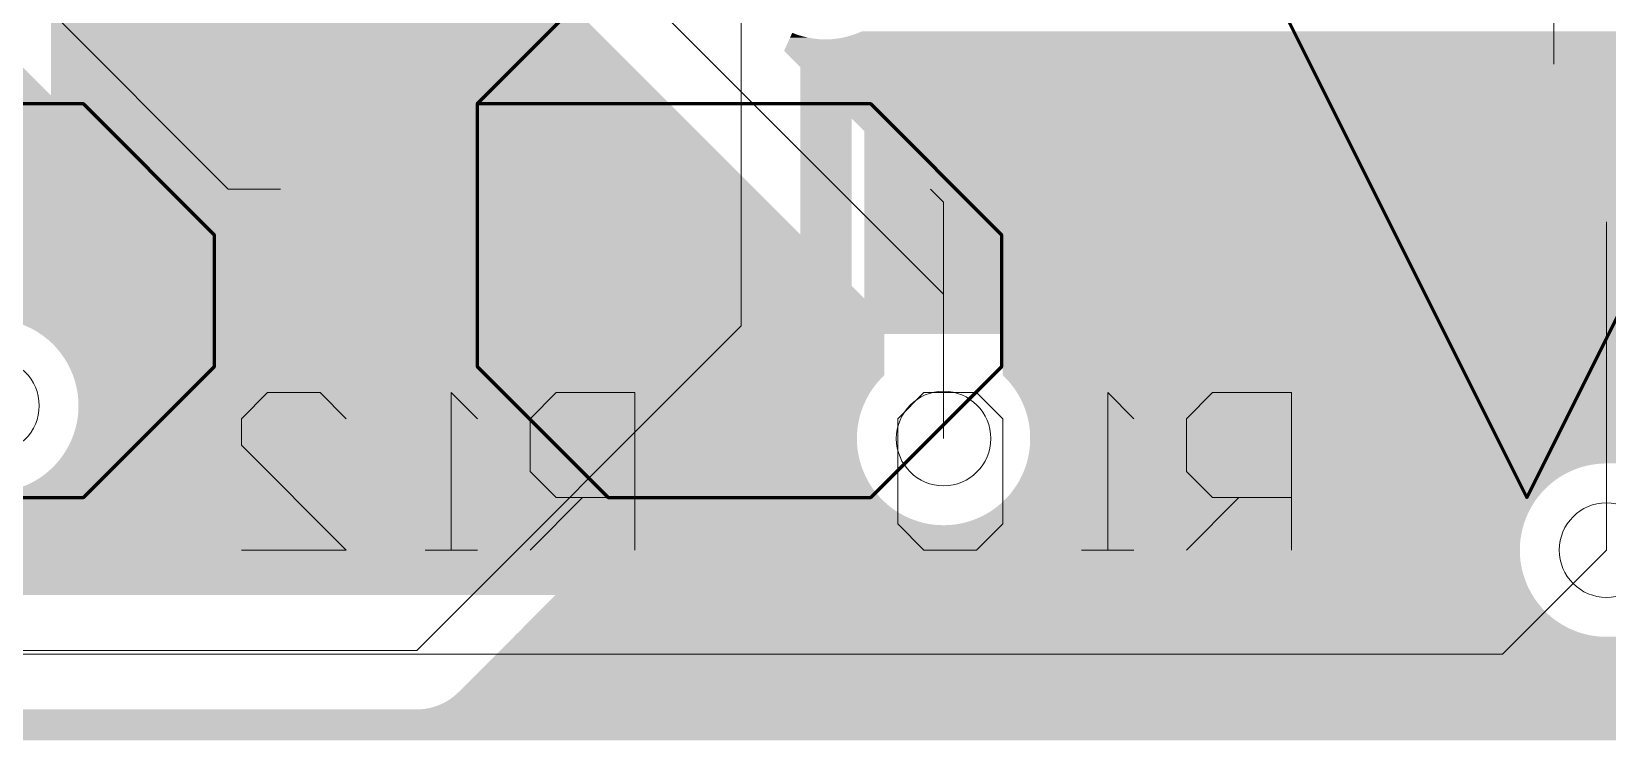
# Model space of a CAD drawing. Header units: millimetres. Extents: x 0 to 210, y 0 to 297.
# Drawn here: x 118.77 to 124.77, y 210.37 to 213.07 of the extents above; entities that cross this region are included whole.
import ezdxf

# ---------------------------------------------------------------- set-up
doc = ezdxf.new("R2010")
doc.units = ezdxf.units.MM
for name, pattern in [('K5LT32768', [0]), ('K5LT32769', [0]), ('K5LT32770', [0]), ('K5LT32773', [0]), ('K5LT32774', [0]), ('K5LT_BASIC', [0])]:
    doc.linetypes.add(name, pattern=pattern)

# ---------------------------------------------------------------- blocks, each defined once
blk = doc.blocks.new('U46')
at = {"color": 7, "linetype": 'K5LT32768', "lineweight": 18}
blk.add_circle((118.6151, 211.648), 0.18, dxfattribs=at)
blk = doc.blocks.new('U62')
at = {"color": 7, "linetype": 'K5LT32768', "lineweight": 18}
blk.add_circle((124.7649, 211.0981), 0.18, dxfattribs=at)
blk = doc.blocks.new('U63')
at = {"color": 7, "linetype": 'K5LT32768', "lineweight": 18}
blk.add_circle((122.2399, 211.523), 0.18, dxfattribs=at)
blk = doc.blocks.new('U120')
blk.add_hatch(color=7).paths.add_polyline_path([(120.865, 212.923), (120.865, 212.023), (119.565, 212.023), (119.565, 212.923)])
blk = doc.blocks.new('U122')
blk.add_hatch(color=7).paths.add_polyline_path([(123.34, 212.923), (123.34, 212.023), (122.04, 212.023), (122.04, 212.923)])
blk = doc.blocks.new('U124')
blk.add_hatch(color=7).paths.add_polyline_path([(125.915, 212.798), (125.915, 211.8981), (124.6151, 211.8981), (124.6151, 212.798)])
blk = doc.blocks.new('U223')
at = {"true_color": 0xff0000}
blk.add_hatch(color=1, dxfattribs=at).paths.add_polyline_path([(120.9666, 213.0246), (120.9666, 211.9214), (119.4634, 211.9214), (119.4634, 213.0246)])
blk = doc.blocks.new('U225')
at = {"true_color": 0xff0000}
blk.add_hatch(color=1, dxfattribs=at).paths.add_polyline_path([(123.4416, 213.0246), (123.4416, 211.9214), (121.9384, 211.9214), (121.9384, 213.0246)])
blk = doc.blocks.new('U227')
at = {"true_color": 0xff0000}
blk.add_hatch(color=1, dxfattribs=at).paths.add_polyline_path([(126.0166, 212.8996), (126.0166, 211.7965), (124.5135, 211.7965), (124.5135, 212.8996)])
blk = doc.blocks.new('U279')
at = {"color": 3, "linetype": 'K5LT32773', "lineweight": 18, "true_color": 0x00ff00}
blk.add_circle((118.6151, 211.648), 0.18, dxfattribs=at)
blk = doc.blocks.new('U295')
at = {"color": 3, "linetype": 'K5LT32773', "lineweight": 18, "true_color": 0x00ff00}
blk.add_circle((124.7649, 211.0981), 0.18, dxfattribs=at)
blk = doc.blocks.new('U296')
at = {"color": 3, "linetype": 'K5LT32773', "lineweight": 18, "true_color": 0x00ff00}
blk.add_circle((122.2399, 211.523), 0.18, dxfattribs=at)

msp = doc.modelspace()

# ---------------------------------------------------------------- hatches: boundary and pattern name
at = {"true_color": 0x00ff00}
for points in [[(118.8401, 211.9797), (118.8401, 213.7481), (120.2465, 213.7481), (122.0149, 211.9797)], [(121.6326, 212.9988), (121.6523, 213.043), (133.3151, 213.043), (133.3151, 212.9988)], [(121.6523, 213.043), (121.6527, 213.0437), (121.7672, 213.0437), (121.7824, 213.043)], [(121.6527, 213.0437), (121.6534, 213.0453), (121.752, 213.0453), (121.7672, 213.0437)], [(121.6534, 213.0453), (121.6543, 213.0473), (121.7367, 213.0473), (121.752, 213.0453)], [(121.6543, 213.0473), (121.6555, 213.0501), (121.7217, 213.0501), (121.7367, 213.0473)], [(121.6555, 213.0501), (121.6571, 213.0536), (121.707, 213.0536), (121.7217, 213.0501)], [(121.6571, 213.0536), (121.6589, 213.0577), (121.6923, 213.0577), (121.707, 213.0536)], [(121.6589, 213.0577), (121.6611, 213.0625), (121.6778, 213.0625), (121.6923, 213.0577)], [(121.6611, 213.0625), (121.6636, 213.0681), (121.6778, 213.0625)], [(121.7977, 213.043), (121.8129, 213.0437), (133.3151, 213.0437), (133.3151, 213.043)], [(121.8129, 213.0437), (121.8279, 213.0453), (133.3151, 213.0453), (133.3151, 213.0437)], [(121.8279, 213.0453), (121.8432, 213.0473), (133.3151, 213.0473), (133.3151, 213.0453)], [(121.8432, 213.0473), (121.8581, 213.0501), (133.3151, 213.0501), (133.3151, 213.0473)], [(121.8581, 213.0501), (121.8729, 213.0536), (133.3151, 213.0536), (133.3151, 213.0501)], [(121.8729, 213.0536), (121.8876, 213.0577), (133.3151, 213.0577), (133.3151, 213.0536)], [(121.8876, 213.0577), (121.9021, 213.0625), (133.3151, 213.0625), (133.3151, 213.0577)], [(121.9021, 213.0625), (121.9163, 213.0681), (133.3151, 213.0681), (133.3151, 213.0625)], [(121.9163, 213.0681), (121.9303, 213.0742), (133.3151, 213.0742), (133.3151, 213.0681)], [(122.3992, 212.2322), (121.6326, 212.9988), (133.3151, 212.9988), (133.3151, 212.2322)], [(122.4078, 212.2231), (122.3992, 212.2322), (133.3151, 212.2322), (133.3151, 212.2231)], [(122.4159, 212.2134), (122.4078, 212.2231), (133.3151, 212.2231), (133.3151, 212.2134)], [(122.4235, 212.2032), (122.4159, 212.2134), (133.3151, 212.2134), (133.3151, 212.2032)], [(122.4307, 212.1928), (122.4235, 212.2032), (133.3151, 212.2032), (133.3151, 212.1928)], [(122.437, 212.1819), (122.4307, 212.1928), (133.3151, 212.1928), (133.3151, 212.1819)], [(122.4428, 212.1707), (122.437, 212.1819), (133.3151, 212.1819), (133.3151, 212.1707)], [(122.4479, 212.1593), (122.4428, 212.1707), (133.3151, 212.1707), (133.3151, 212.1593)], [(122.4525, 212.1474), (122.4479, 212.1593), (133.3151, 212.1593), (133.3151, 212.1474)], [(122.4563, 212.1354), (122.4525, 212.1474), (133.3151, 212.1474), (133.3151, 212.1354)], [(122.4594, 212.1232), (122.4563, 212.1354), (133.3151, 212.1354), (133.3151, 212.1232)], [(122.4619, 212.1108), (122.4594, 212.1232), (133.3151, 212.1232), (133.3151, 212.1108)], [(122.4637, 212.0983), (122.4619, 212.1108), (133.3151, 212.1108), (133.3151, 212.0983)], [(122.4647, 212.0856), (122.4637, 212.0983), (133.3151, 212.0983), (133.3151, 212.0856)], [(122.4649, 212.0729), (122.4647, 212.0856), (133.3151, 212.0856), (133.3151, 212.0729)], [(122.465, 211.7643), (122.4649, 212.0729), (133.3151, 212.0729), (133.315, 211.7643)], [(118.8401, 211.8893), (118.8401, 211.9797), (122.0149, 211.9797), (122.0149, 211.8893)], [(118.8429, 211.8868), (118.8401, 211.8893), (122.0149, 211.8893), (122.0149, 211.8868)], [(118.8538, 211.8761), (118.8429, 211.8868), (122.0149, 211.8868), (122.0149, 211.8761)], [(118.864, 211.8647), (118.8538, 211.8761), (122.0149, 211.8761), (122.0149, 211.8647)], [(118.8736, 211.853), (118.864, 211.8647), (122.0149, 211.8647), (122.0149, 211.853)], [(118.8828, 211.8408), (118.8736, 211.853), (122.0149, 211.853), (122.0149, 211.8408)], [(118.8914, 211.8283), (118.8828, 211.8408), (122.0149, 211.8408), (122.0149, 211.8283)], [(118.8995, 211.8154), (118.8914, 211.8283), (122.0149, 211.8283), (122.0149, 211.8154)], [(118.9069, 211.8019), (118.8995, 211.8154), (122.0149, 211.8154), (122.0149, 211.8019)], [(118.9138, 211.7882), (118.9069, 211.8019), (122.0149, 211.8019), (122.0149, 211.7882)], [(118.9199, 211.7742), (118.9138, 211.7882), (122.0149, 211.7882), (122.0149, 211.7742)], [(118.9238, 211.7643), (118.9199, 211.7742), (122.0149, 211.7742), (122.0149, 211.7643)], [(118.9248, 211.7618), (118.9238, 211.7643), (122.0149, 211.7643), (122.0121, 211.7618)], [(118.9255, 211.76), (118.9248, 211.7618), (122.0121, 211.7618), (122.0103, 211.76)], [(118.9286, 211.7509), (118.9255, 211.76), (122.0103, 211.76), (122.0011, 211.7509)], [(118.9303, 211.7458), (118.9286, 211.7509), (122.0011, 211.7509), (121.9965, 211.7458)], [(118.932, 211.7397), (118.9303, 211.7458), (121.9965, 211.7458), (121.991, 211.7397)], [(118.9343, 211.7311), (118.932, 211.7397), (121.991, 211.7397), (121.9838, 211.7311)], [(118.9351, 211.728), (118.9343, 211.7311), (121.9838, 211.7311), (121.9813, 211.728)], [(118.9379, 211.7161), (118.9351, 211.728), (121.9813, 211.728), (121.9721, 211.7161)], [(118.938, 211.7158), (118.9379, 211.7161), (121.9721, 211.7161), (121.9719, 211.7158)], [(118.9403, 211.7031), (118.938, 211.7158), (121.9719, 211.7158), (121.9633, 211.7031)], [(122.468, 211.7618), (122.465, 211.7643), (133.315, 211.7643), (133.315, 211.7618)], [(122.4787, 211.7509), (122.468, 211.7618), (133.315, 211.7618), (133.315, 211.7509)], [(122.4891, 211.7397), (122.4787, 211.7509), (133.315, 211.7509), (133.315, 211.7397)], [(122.4987, 211.728), (122.4891, 211.7397), (133.315, 211.7397), (133.315, 211.728)], [(122.5079, 211.7158), (122.4987, 211.728), (133.315, 211.728), (133.315, 211.7158)], [(122.5165, 211.7031), (122.5079, 211.7158), (133.315, 211.7158), (133.315, 211.7031)], [(118.9407, 211.7011), (118.9403, 211.7031), (121.9633, 211.7031), (121.9621, 211.7011)], [(118.9424, 211.6902), (118.9407, 211.7011), (121.9621, 211.7011), (121.9554, 211.6902)], [(118.943, 211.6861), (118.9424, 211.6902), (121.9554, 211.6902), (121.9532, 211.6861)], [(118.9437, 211.677), (118.943, 211.6861), (121.9532, 211.6861), (121.9481, 211.677)], [(118.9443, 211.6709), (118.9437, 211.677), (121.9481, 211.677), (121.945, 211.6709)], [(118.9446, 211.6632), (118.9443, 211.6709), (121.945, 211.6709), (121.9412, 211.6632)], [(118.945, 211.6556), (118.9446, 211.6632), (121.9412, 211.6632), (121.9379, 211.6556)], [(118.945, 211.6493), (118.945, 211.6556), (121.9379, 211.6556), (121.9351, 211.6493)], [(122.5246, 211.6902), (122.5165, 211.7031), (133.315, 211.7031), (133.315, 211.6902)], [(122.532, 211.677), (122.5246, 211.6902), (133.315, 211.6902), (133.315, 211.677)], [(122.5389, 211.6632), (122.532, 211.677), (133.315, 211.677), (133.315, 211.6632)], [(122.545, 211.6493), (122.5389, 211.6632), (133.315, 211.6632), (133.315, 211.6493)], [(118.94, 211.5911), (118.9407, 211.5949), (121.9179, 211.5949), (121.9171, 211.5911)], [(118.9407, 211.5949), (118.9424, 211.6061), (121.9204, 211.6061), (121.9179, 211.5949)], [(118.9424, 211.6061), (118.943, 211.6099), (121.9215, 211.6099), (121.9204, 211.6061)], [(118.943, 211.6099), (118.9439, 211.6206), (121.9247, 211.6206), (121.9215, 211.6099)], [(118.9439, 211.6206), (118.9443, 211.6251), (121.9262, 211.6251), (121.9247, 211.6206)], [(118.9443, 211.6251), (118.9447, 211.635), (121.9295, 211.635), (121.9262, 211.6251)], [(118.9447, 211.635), (118.945, 211.6404), (121.9316, 211.6404), (121.9295, 211.635)], [(118.945, 211.6404), (118.945, 211.6493), (121.9351, 211.6493), (121.9316, 211.6404)], [(122.5505, 211.635), (122.545, 211.6493), (133.315, 211.6493), (133.315, 211.635)], [(122.5554, 211.6206), (122.5505, 211.635), (133.315, 211.635), (133.315, 211.6206)], [(122.5594, 211.6061), (122.5554, 211.6206), (133.315, 211.6206), (133.315, 211.6061)], [(122.563, 211.5911), (122.5594, 211.6061), (133.315, 211.6061), (133.315, 211.5911)], [(118.9234, 211.5306), (118.9255, 211.536), (121.9102, 211.536), (121.91, 211.5306)], [(118.9255, 211.536), (118.9288, 211.5459), (121.9107, 211.5459), (121.9102, 211.536)], [(118.9288, 211.5459), (118.9303, 211.5505), (121.9111, 211.5505), (121.9107, 211.5459)], [(118.9303, 211.5505), (118.9333, 211.5611), (121.912, 211.5611), (121.9111, 211.5505)], [(118.9333, 211.5611), (118.9343, 211.5649), (121.9126, 211.5649), (121.912, 211.5611)], [(118.9343, 211.5649), (118.937, 211.5761), (121.9143, 211.5761), (121.9126, 211.5649)], [(118.937, 211.5761), (118.9379, 211.5799), (121.915, 211.5799), (121.9143, 211.5761)], [(118.9379, 211.5799), (118.94, 211.5911), (121.9171, 211.5911), (121.915, 211.5799)], [(122.5658, 211.5761), (122.563, 211.5911), (133.315, 211.5911), (133.315, 211.5761)], [(122.5678, 211.5611), (122.5658, 211.5761), (133.315, 211.5761), (133.315, 211.5611)], [(122.5693, 211.5459), (122.5678, 211.5611), (133.315, 211.5611), (133.315, 211.5459)], [(122.5698, 211.5306), (122.5693, 211.5459), (133.315, 211.5459), (133.315, 211.5306)], [(118.8927, 211.4699), (118.8995, 211.4809), (121.9126, 211.4809), (121.9143, 211.4699)], [(118.8995, 211.4809), (118.9018, 211.4849), (121.912, 211.4849), (121.9126, 211.4809)], [(118.9018, 211.4849), (118.9069, 211.4941), (121.9112, 211.4941), (121.912, 211.4849)], [(118.9069, 211.4941), (118.91, 211.5002), (121.9107, 211.5002), (121.9112, 211.4941)], [(118.91, 211.5002), (118.9138, 211.5078), (121.9103, 211.5078), (121.9107, 211.5002)], [(118.9138, 211.5078), (118.9171, 211.5154), (121.91, 211.5154), (121.9103, 211.5078)], [(118.9171, 211.5154), (118.9199, 211.5218), (121.91, 211.5218), (121.91, 211.5154)], [(118.9199, 211.5218), (118.9234, 211.5306), (121.91, 211.5306), (121.91, 211.5218)], [(122.5658, 211.4699), (122.5678, 211.4849), (133.315, 211.4849), (133.315, 211.4699)], [(122.5678, 211.4849), (122.5693, 211.5002), (133.315, 211.5002), (133.315, 211.4849)], [(122.5693, 211.5002), (122.5698, 211.5154), (133.315, 211.5154), (133.315, 211.5002)], [(122.5698, 211.5154), (122.5698, 211.5306), (133.315, 211.5306), (133.315, 211.5154)], [(118.8447, 211.411), (118.8538, 211.4202), (121.9265, 211.4202), (121.9295, 211.411)], [(118.8538, 211.4202), (118.8587, 211.4255), (121.9247, 211.4255), (121.9265, 211.4202)], [(118.8587, 211.4255), (118.864, 211.4313), (121.9229, 211.4313), (121.9247, 211.4255)], [(118.864, 211.4313), (118.8711, 211.44), (121.9204, 211.44), (121.9229, 211.4313)], [(118.8711, 211.44), (118.8736, 211.443), (121.9197, 211.443), (121.9204, 211.44)], [(118.8736, 211.443), (118.8826, 211.455), (121.9171, 211.455), (121.9197, 211.443)], [(118.8826, 211.455), (118.8828, 211.4552), (121.917, 211.4552), (121.9171, 211.455)], [(118.8828, 211.4552), (118.8914, 211.4679), (121.9147, 211.4679), (121.917, 211.4552)], [(118.8914, 211.4679), (118.8927, 211.4699), (121.9143, 211.4699), (121.9147, 211.4679)], [(122.5513, 211.4133), (122.5527, 211.4176), (124.6819, 211.4176), (124.6674, 211.4133)], [(122.5527, 211.4176), (122.5538, 211.4209), (124.6968, 211.4209), (124.6819, 211.4176)], [(122.5538, 211.4209), (122.5548, 211.4237), (124.7118, 211.4237), (124.6968, 211.4209)], [(122.5548, 211.4237), (122.5554, 211.4255), (124.7235, 211.4255), (124.7118, 211.4237)], [(122.5554, 211.4255), (122.5555, 211.426), (124.7268, 211.426), (124.7235, 211.4255)], [(122.5555, 211.426), (122.5559, 211.4273), (124.7421, 211.4273), (124.7268, 211.426)], [(122.5559, 211.4273), (122.5561, 211.428), (124.7573, 211.428), (124.7421, 211.4273)], [(122.5561, 211.428), (122.5594, 211.44), (133.315, 211.44), (133.315, 211.428)], [(122.5594, 211.44), (122.563, 211.455), (133.315, 211.455), (133.315, 211.44)], [(122.563, 211.455), (122.5658, 211.4699), (133.315, 211.4699), (133.315, 211.455)], [(118.7553, 211.3493), (118.768, 211.3556), (121.9554, 211.3556), (121.9594, 211.3493)], [(118.768, 211.3556), (118.769, 211.3562), (121.9551, 211.3562), (121.9554, 211.3556)], [(118.769, 211.3562), (118.7822, 211.3635), (121.9511, 211.3635), (121.9551, 211.3562)], [(118.7822, 211.3635), (118.7914, 211.3691), (121.9481, 211.3691), (121.9511, 211.3635)], [(118.7914, 211.3691), (118.7952, 211.3714), (121.9469, 211.3714), (121.9481, 211.3691)], [(118.7952, 211.3714), (118.8079, 211.38), (121.9426, 211.38), (121.9469, 211.3714)], [(118.8079, 211.38), (118.8115, 211.3828), (121.9412, 211.3828), (121.9426, 211.38)], [(118.8115, 211.3828), (118.8198, 211.3892), (121.9384, 211.3892), (121.9412, 211.3828)], [(118.8198, 211.3892), (118.829, 211.3968), (121.9351, 211.3968), (121.9384, 211.3892)], [(118.829, 211.3968), (118.8317, 211.3991), (121.9342, 211.3991), (121.9351, 211.3968)], [(118.8317, 211.3991), (118.8429, 211.4092), (121.9302, 211.4092), (121.9342, 211.3991)], [(118.8429, 211.4092), (118.8447, 211.411), (121.9295, 211.411), (121.9302, 211.4092)], [(122.5191, 211.347), (122.5246, 211.3556), (124.5584, 211.3556), (124.5483, 211.347)], [(122.5246, 211.3556), (122.5253, 211.3569), (124.5599, 211.3569), (124.5584, 211.3556)], [(122.5253, 211.3569), (122.5303, 211.3661), (124.5721, 211.3661), (124.5599, 211.3569)], [(122.5303, 211.3661), (122.532, 211.3691), (124.5766, 211.3691), (124.5721, 211.3661)], [(122.532, 211.3691), (122.5348, 211.3747), (124.5848, 211.3747), (124.5766, 211.3691)], [(122.5348, 211.3747), (122.5387, 211.3826), (124.5978, 211.3826), (124.5848, 211.3747)], [(122.5387, 211.3826), (122.5389, 211.3828), (124.5982, 211.3828), (124.5978, 211.3826)], [(122.5389, 211.3828), (122.542, 211.3899), (124.611, 211.3899), (124.5982, 211.3828)], [(122.542, 211.3899), (122.545, 211.3968), (124.6247, 211.3968), (124.611, 211.3899)], [(122.545, 211.3968), (122.5474, 211.4029), (124.6387, 211.4029), (124.6247, 211.3968)], [(122.5474, 211.4029), (122.5495, 211.4085), (124.6529, 211.4085), (124.6387, 211.4029)], [(122.5495, 211.4085), (122.5505, 211.411), (124.6605, 211.411), (124.6529, 211.4085)], [(122.5505, 211.411), (122.5513, 211.4133), (124.6674, 211.4133), (124.6605, 211.411)], [(112.5498, 211.3064), (112.5382, 211.3181), (121.9813, 211.3181), (121.991, 211.3064)], [(112.561, 211.2952), (112.5498, 211.3064), (121.991, 211.3064), (122.0011, 211.2952)], [(112.5719, 211.2843), (112.561, 211.2952), (122.0011, 211.2952), (122.0121, 211.2843)], [(118.6227, 211.3181), (118.6379, 211.3188), (121.9807, 211.3188), (121.9813, 211.3181)], [(118.6379, 211.3188), (118.6529, 211.3201), (121.9798, 211.3201), (121.9807, 211.3188)], [(118.6529, 211.3201), (118.6682, 211.3224), (121.978, 211.3224), (121.9798, 211.3201)], [(118.6682, 211.3224), (118.6831, 211.3252), (121.9759, 211.3252), (121.978, 211.3224)], [(118.6831, 211.3252), (118.6979, 211.3285), (121.9733, 211.3285), (121.9759, 211.3252)], [(118.6979, 211.3285), (118.7039, 211.3302), (121.9719, 211.3302), (121.9733, 211.3285)], [(118.7039, 211.3302), (118.7126, 211.3328), (121.9702, 211.3328), (121.9719, 211.3302)], [(118.7126, 211.3328), (118.7271, 211.3376), (121.9669, 211.3376), (121.9702, 211.3328)], [(118.7271, 211.3376), (118.7407, 211.3429), (121.9633, 211.3429), (121.9669, 211.3376)], [(118.7407, 211.3429), (118.7413, 211.3432), (121.9631, 211.3432), (121.9633, 211.3429)], [(118.7413, 211.3432), (118.7553, 211.3493), (121.9594, 211.3493), (121.9631, 211.3432)], [(122.4744, 211.2909), (122.4787, 211.2952), (124.5003, 211.2952), (124.4969, 211.2909)], [(122.4787, 211.2952), (122.486, 211.3031), (124.5063, 211.3031), (124.5003, 211.2952)], [(122.486, 211.3031), (122.4891, 211.3064), (124.5091, 211.3064), (124.5063, 211.3031)], [(122.4891, 211.3064), (122.496, 211.3147), (124.516, 211.3147), (124.5091, 211.3064)], [(122.496, 211.3147), (122.4987, 211.3181), (124.519, 211.3181), (124.516, 211.3147)], [(122.4987, 211.3181), (122.5046, 211.3259), (124.5262, 211.3259), (124.519, 211.3181)], [(122.5046, 211.3259), (122.5079, 211.3302), (124.5305, 211.3302), (124.5262, 211.3259)], [(122.5079, 211.3302), (122.5124, 211.3368), (124.5371, 211.3368), (124.5305, 211.3302)], [(122.5124, 211.3368), (122.5165, 211.3429), (124.5438, 211.3429), (124.5371, 211.3368)], [(122.5165, 211.3429), (122.5191, 211.347), (124.5483, 211.347), (124.5438, 211.3429)], [(112.5821, 211.2741), (112.5719, 211.2843), (122.0121, 211.2843), (122.0232, 211.2741)], [(112.592, 211.2642), (112.5821, 211.2741), (122.0232, 211.2741), (122.0349, 211.2642)], [(112.6011, 211.2551), (112.592, 211.2642), (122.0349, 211.2642), (122.0471, 211.2551)], [(112.6098, 211.2464), (112.6011, 211.2551), (122.0471, 211.2551), (122.0598, 211.2464)], [(112.6176, 211.2385), (112.6098, 211.2464), (122.0598, 211.2464), (122.0728, 211.2385)], [(112.6253, 211.2309), (112.6176, 211.2385), (122.0728, 211.2385), (122.086, 211.2309)], [(122.3938, 211.2309), (122.4068, 211.2383), (124.4662, 211.2383), (124.463, 211.2309)], [(122.4068, 211.2383), (122.4073, 211.2385), (124.4663, 211.2385), (124.4662, 211.2383)], [(122.4073, 211.2385), (122.4202, 211.2464), (124.4703, 211.2464), (124.4663, 211.2385)], [(122.4202, 211.2464), (122.4283, 211.252), (124.4731, 211.252), (124.4703, 211.2464)], [(122.4283, 211.252), (122.4327, 211.2551), (124.4748, 211.2551), (124.4731, 211.252)], [(122.4327, 211.2551), (122.4449, 211.2642), (124.4799, 211.2642), (124.4748, 211.2551)], [(122.4449, 211.2642), (122.4461, 211.2652), (124.4804, 211.2652), (124.4799, 211.2642)], [(122.4461, 211.2652), (122.4566, 211.2741), (124.4858, 211.2741), (124.4804, 211.2652)], [(122.4566, 211.2741), (122.4611, 211.2782), (124.4883, 211.2782), (124.4858, 211.2741)], [(122.4611, 211.2782), (122.468, 211.2843), (124.4925, 211.2843), (124.4883, 211.2782)], [(122.468, 211.2843), (122.4744, 211.2909), (124.4969, 211.2909), (124.4925, 211.2843)], [(112.6319, 211.2243), (112.6253, 211.2309), (122.086, 211.2309), (122.0997, 211.2243)], [(112.6382, 211.218), (112.6319, 211.2243), (122.0997, 211.2243), (122.1137, 211.218)], [(112.6436, 211.2126), (112.6382, 211.218), (122.1137, 211.218), (122.1279, 211.2126)], [(112.6484, 211.2078), (112.6436, 211.2126), (122.1279, 211.2126), (122.1424, 211.2078)], [(112.6527, 211.2035), (112.6484, 211.2078), (122.1424, 211.2078), (122.1571, 211.2035)], [(112.6563, 211.1999), (112.6527, 211.2035), (122.1571, 211.2035), (122.1718, 211.1999)], [(112.659, 211.1971), (112.6563, 211.1999), (122.1718, 211.1999), (122.1868, 211.1971)], [(112.6611, 211.1951), (112.659, 211.1971), (122.1868, 211.1971), (122.2018, 211.1951)], [(112.6626, 211.1936), (112.6611, 211.1951), (122.2018, 211.1951), (122.217, 211.1936)], [(112.6631, 211.1931), (112.6626, 211.1936), (122.217, 211.1936), (122.2323, 211.1931)], [(112.6753, 211.1809), (112.6631, 211.1931), (124.449, 211.1931), (124.4454, 211.1809)], [(112.69, 211.1662), (112.6753, 211.1809), (124.4454, 211.1809), (124.4421, 211.1662)], [(122.2475, 211.1931), (122.2628, 211.1936), (124.4491, 211.1936), (124.449, 211.1931)], [(122.2628, 211.1936), (122.278, 211.1951), (124.4496, 211.1951), (124.4491, 211.1936)], [(122.278, 211.1951), (122.2818, 211.1956), (124.4497, 211.1956), (124.4496, 211.1951)], [(122.2818, 211.1956), (122.293, 211.1971), (124.4502, 211.1971), (124.4497, 211.1956)], [(122.293, 211.1971), (122.308, 211.1999), (124.4511, 211.1999), (124.4502, 211.1971)], [(122.308, 211.1999), (122.323, 211.2035), (124.4523, 211.2035), (124.4511, 211.1999)], [(122.323, 211.2035), (122.3377, 211.2078), (124.4538, 211.2078), (124.4523, 211.2035)], [(122.3377, 211.2078), (122.3446, 211.2101), (124.4545, 211.2101), (124.4538, 211.2078)], [(122.3446, 211.2101), (122.3522, 211.2126), (124.4555, 211.2126), (124.4545, 211.2101)], [(122.3522, 211.2126), (122.3664, 211.218), (124.4576, 211.218), (124.4555, 211.2126)], [(122.3664, 211.218), (122.3801, 211.2243), (124.4601, 211.2243), (124.4576, 211.218)], [(122.3801, 211.2243), (122.3938, 211.2309), (124.463, 211.2309), (124.4601, 211.2243)], [(112.705, 211.1512), (112.69, 211.1662), (124.4421, 211.1662), (124.4393, 211.1512)], [(112.7203, 211.1359), (112.705, 211.1512), (124.4393, 211.1512), (124.437, 211.1359)], [(112.7352, 211.1209), (112.7203, 211.1359), (124.437, 211.1359), (124.4357, 211.1209)], [(112.7505, 211.1057), (112.7352, 211.1209), (124.4357, 211.1209), (124.435, 211.1057)], [(112.7657, 211.0905), (112.7505, 211.1057), (124.435, 211.1057), (124.435, 211.0905)], [(112.7698, 211.0864), (112.7657, 211.0905), (124.435, 211.0905), (124.4352, 211.0864)], [(112.9288, 210.9274), (112.7698, 211.0864), (124.4352, 211.0864), (124.2762, 210.9274)], [(124.5284, 210.5434), (124.7535, 210.7681), (133.315, 210.7681), (133.315, 210.5434)], [(124.4891, 210.5119), (124.4997, 210.519), (133.315, 210.519), (133.315, 210.5119)], [(124.4997, 210.519), (124.5096, 210.5263), (133.315, 210.5263), (133.315, 210.519)], [(124.5096, 210.5263), (124.5193, 210.5345), (133.315, 210.5345), (133.315, 210.5263)], [(124.5193, 210.5345), (124.5284, 210.5434), (133.315, 210.5434), (133.315, 210.5345)], [(84.815, 210.3732), (84.815, 210.4773), (133.315, 210.4773), (133.315, 210.3732)], [(124.3694, 210.4773), (124.3819, 210.4778), (133.315, 210.4778), (133.315, 210.4773)], [(124.3819, 210.4778), (124.3946, 210.4788), (133.315, 210.4788), (133.315, 210.4778)], [(124.3946, 210.4788), (124.407, 210.4806), (133.315, 210.4806), (133.315, 210.4788)], [(124.407, 210.4806), (124.4195, 210.4829), (133.315, 210.4829), (133.315, 210.4806)], [(124.4195, 210.4829), (124.4317, 210.4862), (133.315, 210.4862), (133.315, 210.4829)], [(124.4317, 210.4862), (124.4436, 210.49), (133.315, 210.49), (133.315, 210.4862)], [(124.4436, 210.49), (124.4555, 210.4946), (133.315, 210.4946), (133.315, 210.49)], [(124.4555, 210.4946), (124.467, 210.4997), (133.315, 210.4997), (133.315, 210.4946)], [(124.467, 210.4997), (124.4782, 210.5055), (133.315, 210.5055), (133.315, 210.4997)], [(124.4782, 210.5055), (124.4891, 210.5119), (133.315, 210.5119), (133.315, 210.5055)]]:
    msp.add_hatch(color=3, dxfattribs=at).paths.add_polyline_path(points)
for points in [[(121.7408, 213.0267), (121.7659, 213.043), (121.8156, 213.043), (121.85, 213.0267)], [(121.7659, 213.043), (121.7667, 213.0435), (121.7742, 213.0435), (121.7824, 213.043)], [(123.4901, 212.948), (123.4901, 213.0729), (133.3151, 213.0729), (133.3151, 212.948)], [(121.6941, 212.9784), (121.6945, 212.9795), (121.8899, 212.9795), (121.8899, 212.9784)], [(121.6941, 211.952), (121.6941, 212.9784), (121.8899, 212.9784), (121.8899, 211.952)], [(121.6945, 212.9795), (121.6994, 212.9922), (121.8842, 212.9922), (121.8899, 212.9795)], [(121.6994, 212.9922), (121.703, 212.9975), (121.8818, 212.9975), (121.8842, 212.9922)], [(121.703, 212.9975), (121.7065, 213.0026), (121.8779, 213.0026), (121.8818, 212.9975)], [(121.7065, 213.0026), (121.7092, 213.0051), (121.8759, 213.0051), (121.8779, 213.0026)], [(121.7092, 213.0051), (121.7126, 213.0084), (121.872, 213.0084), (121.8759, 213.0051)], [(121.7126, 213.0084), (121.7408, 213.0267), (121.85, 213.0267), (121.872, 213.0084)], [(118.3649, 212.3137), (118.3649, 212.948), (118.7218, 212.948), (119.3557, 212.3137)], [(123.4901, 211.873), (123.4901, 212.948), (124.465, 212.948), (124.4649, 211.873)], [(118.3649, 212.3051), (118.3649, 212.3137), (119.3557, 212.3137), (119.3649, 212.3051)], [(118.3649, 212.297), (118.3649, 212.3051), (119.3649, 212.3051), (119.3745, 212.297)], [(118.3649, 212.2893), (118.3649, 212.297), (119.3745, 212.297), (119.3847, 212.2893)], [(118.3649, 212.2825), (118.3649, 212.2893), (119.3847, 212.2893), (119.3951, 212.2825)], [(118.3649, 212.2761), (118.3649, 212.2825), (119.3951, 212.2825), (119.406, 212.2761)], [(118.3649, 212.2716), (118.3649, 212.2761), (119.406, 212.2761), (119.4149, 212.2716)], [(118.3649, 212.2165), (118.3649, 212.2716), (119.4149, 212.2716), (119.4149, 212.2165)], [(118.6034, 211.9779), (118.3649, 212.2165), (119.4149, 212.2165), (119.4149, 211.9779)], [(118.6379, 211.9774), (118.6227, 211.9779), (119.4149, 211.9779), (119.4149, 211.9774)], [(118.6529, 211.9759), (118.6379, 211.9774), (119.4149, 211.9774), (119.4149, 211.9759)], [(118.6682, 211.9739), (118.6529, 211.9759), (119.4149, 211.9759), (119.4149, 211.9739)], [(118.6831, 211.9711), (118.6682, 211.9739), (119.4149, 211.9739), (119.4149, 211.9711)], [(118.6979, 211.9675), (118.6831, 211.9711), (119.4149, 211.9711), (119.4149, 211.9675)], [(118.7126, 211.9635), (118.6979, 211.9675), (119.4149, 211.9675), (119.4149, 211.9635)], [(118.7271, 211.9584), (118.7126, 211.9635), (119.4149, 211.9635), (119.4149, 211.9584)], [(118.7413, 211.9531), (118.7271, 211.9584), (119.4149, 211.9584), (119.4149, 211.9531)], [(118.7553, 211.9467), (118.7413, 211.9531), (119.4149, 211.9531), (119.4149, 211.9467)], [(118.769, 211.9401), (118.7553, 211.9467), (119.4149, 211.9467), (119.4149, 211.9401)], [(118.7822, 211.9327), (118.769, 211.9401), (119.4149, 211.9401), (119.4149, 211.9327)], [(118.7952, 211.9246), (118.7822, 211.9327), (119.4149, 211.9327), (119.4149, 211.9246)], [(118.8079, 211.916), (118.7952, 211.9246), (119.4149, 211.9246), (119.4149, 211.916)], [(118.8198, 211.9068), (118.8079, 211.916), (119.4149, 211.916), (119.4149, 211.9068)], [(118.8317, 211.8972), (118.8198, 211.9068), (119.4149, 211.9068), (119.4149, 211.8972)], [(118.8429, 211.8868), (118.8317, 211.8972), (119.4149, 211.8972), (119.4149, 211.8868)], [(121.6852, 211.8898), (121.6885, 211.902), (121.8899, 211.902), (121.8899, 211.8898)], [(121.6885, 211.902), (121.6908, 211.9144), (121.8899, 211.9144), (121.8899, 211.902)], [(121.6908, 211.9144), (121.6925, 211.9269), (121.8899, 211.9269), (121.8899, 211.9144)], [(121.6925, 211.9269), (121.6938, 211.9393), (121.8899, 211.9393), (121.8899, 211.9269)], [(121.6938, 211.9393), (121.6941, 211.952), (121.8899, 211.952), (121.8899, 211.9393)], [(118.8538, 211.8761), (118.8429, 211.8868), (119.4149, 211.8868), (119.4149, 211.8761)], [(118.8565, 211.873), (118.8538, 211.8761), (119.4149, 211.8761), (119.4149, 211.873)], [(118.864, 211.8647), (118.8566, 211.873), (120.9641, 211.873), (120.9675, 211.8647)], [(118.8736, 211.853), (118.864, 211.8647), (120.9675, 211.8647), (120.9724, 211.853)], [(118.8828, 211.8408), (118.8736, 211.853), (120.9724, 211.853), (120.9774, 211.8408)], [(118.8914, 211.8283), (118.8828, 211.8408), (120.9774, 211.8408), (120.9826, 211.8283)], [(121.6595, 211.8321), (121.6659, 211.8431), (122.0148, 211.8431), (122.0148, 211.8321)], [(121.6659, 211.8431), (121.6717, 211.8542), (122.0148, 211.8542), (122.0148, 211.8431)], [(121.6717, 211.8542), (121.6768, 211.8659), (122.0148, 211.8659), (122.0148, 211.8542)], [(121.6768, 211.8659), (121.6796, 211.873), (122.0148, 211.873), (122.0148, 211.8659)], [(121.6796, 211.8731), (121.6814, 211.8776), (121.8899, 211.8776), (121.8899, 211.8731)], [(121.6796, 211.873), (121.6796, 211.8731), (121.8899, 211.8731), (122.0148, 211.873)], [(121.6814, 211.8776), (121.6852, 211.8898), (121.8899, 211.8898), (121.8899, 211.8776)], [(122.465, 211.7643), (122.465, 211.873), (124.4649, 211.873), (124.4649, 211.7643)], [(118.8995, 211.8154), (118.8914, 211.8283), (120.9826, 211.8283), (120.988, 211.8154)], [(118.9069, 211.8019), (118.8995, 211.8154), (120.988, 211.8154), (120.9935, 211.8019)], [(118.9093, 211.7971), (118.9069, 211.8019), (120.9935, 211.8019), (120.9955, 211.7971)], [(118.9138, 211.7882), (118.9093, 211.7971), (120.9955, 211.7971), (120.9867, 211.7882)], [(118.9199, 211.7742), (118.9138, 211.7882), (120.9867, 211.7882), (120.9727, 211.7742)], [(118.9255, 211.76), (118.9199, 211.7742), (120.9727, 211.7742), (120.9585, 211.76)], [(121.5996, 211.7643), (121.628, 211.7928), (122.0149, 211.7928), (122.0149, 211.7643)], [(121.628, 211.7928), (121.6369, 211.8022), (122.0149, 211.8022), (122.0149, 211.7928)], [(121.6369, 211.8022), (121.645, 211.8116), (122.0149, 211.8116), (122.0149, 211.8022)], [(121.645, 211.8116), (121.6527, 211.8217), (122.0148, 211.8217), (122.0149, 211.8116)], [(121.6527, 211.8217), (121.6595, 211.8321), (122.0148, 211.8321), (122.0148, 211.8217)], [(118.9303, 211.7458), (118.9255, 211.76), (120.9585, 211.76), (120.9442, 211.7458)], [(118.9343, 211.7311), (118.9303, 211.7458), (120.9442, 211.7458), (120.9295, 211.7311)], [(118.9379, 211.7161), (118.9343, 211.7311), (120.9295, 211.7311), (120.9145, 211.7161)], [(118.9407, 211.7011), (118.9379, 211.7161), (120.9145, 211.7161), (120.8995, 211.7011)], [(121.5384, 211.7031), (121.5511, 211.7158), (121.9719, 211.7158), (121.9633, 211.7031)], [(121.5511, 211.7158), (121.5632, 211.728), (121.9813, 211.728), (121.9719, 211.7158)], [(121.5632, 211.728), (121.5749, 211.7397), (121.991, 211.7397), (121.9813, 211.728)], [(121.5749, 211.7397), (121.5861, 211.7509), (122.0011, 211.7509), (121.991, 211.7397)], [(121.5861, 211.7509), (121.597, 211.7618), (122.0121, 211.7618), (122.0011, 211.7509)], [(121.597, 211.7618), (121.5996, 211.7643), (122.0149, 211.7643), (122.0121, 211.7618)], [(122.468, 211.7618), (122.465, 211.7643), (124.4649, 211.7643), (124.4649, 211.7618)], [(122.4787, 211.7509), (122.468, 211.7618), (124.4649, 211.7618), (124.4649, 211.7509)], [(122.4812, 211.7481), (122.4787, 211.7509), (124.4649, 211.7509), (124.4649, 211.7481)], [(122.4891, 211.7397), (122.4813, 211.7481), (124.5399, 211.7481), (124.5399, 211.7397)], [(122.4987, 211.728), (122.4891, 211.7397), (124.5399, 211.7397), (124.5399, 211.728)], [(122.5079, 211.7158), (122.4987, 211.728), (124.5399, 211.728), (124.5399, 211.7158)], [(122.5165, 211.7031), (122.5079, 211.7158), (124.5399, 211.7158), (124.5399, 211.7031)], [(118.943, 211.6861), (118.9407, 211.7011), (120.8995, 211.7011), (120.8846, 211.6861)], [(118.9443, 211.6709), (118.943, 211.6861), (120.8846, 211.6861), (120.8693, 211.6709)], [(118.945, 211.6556), (118.9443, 211.6709), (120.8693, 211.6709), (120.8541, 211.6556)], [(118.945, 211.6404), (118.945, 211.6556), (120.8541, 211.6556), (120.8388, 211.6404)], [(121.4845, 211.6493), (121.4985, 211.6632), (121.9412, 211.6632), (121.9351, 211.6493)], [(121.4985, 211.6632), (121.5122, 211.677), (121.9481, 211.677), (121.9412, 211.6632)], [(121.5122, 211.677), (121.5254, 211.6902), (121.9554, 211.6902), (121.9481, 211.677)], [(121.5254, 211.6902), (121.5384, 211.7031), (121.9633, 211.7031), (121.9554, 211.6902)], [(122.5246, 211.6902), (122.5165, 211.7031), (124.5399, 211.7031), (124.5399, 211.6902)], [(122.532, 211.677), (122.5246, 211.6902), (124.5399, 211.6902), (124.5399, 211.677)], [(122.5389, 211.6632), (122.532, 211.677), (124.5399, 211.677), (124.5399, 211.6632)], [(122.545, 211.6493), (122.5389, 211.6632), (124.5399, 211.6632), (124.5399, 211.6493)], [(118.9379, 211.5799), (118.9407, 211.5949), (120.7934, 211.5949), (120.7784, 211.5799)], [(118.9407, 211.5949), (118.943, 211.6099), (120.8084, 211.6099), (120.7934, 211.5949)], [(118.943, 211.6099), (118.9443, 211.6251), (120.8236, 211.6251), (120.8084, 211.6099)], [(118.9443, 211.6251), (118.945, 211.6404), (120.8388, 211.6404), (120.8236, 211.6251)], [(121.4263, 211.5911), (121.4413, 211.6061), (121.9204, 211.6061), (121.9171, 211.5911)], [(121.4413, 211.6061), (121.4558, 211.6206), (121.9247, 211.6206), (121.9204, 211.6061)], [(121.4558, 211.6206), (121.4703, 211.635), (121.9295, 211.635), (121.9247, 211.6206)], [(121.4703, 211.635), (121.4845, 211.6493), (121.9351, 211.6493), (121.9295, 211.635)], [(122.5505, 211.635), (122.545, 211.6493), (124.5399, 211.6493), (124.5399, 211.635)], [(122.5554, 211.6206), (122.5505, 211.635), (124.5399, 211.635), (124.5399, 211.6206)], [(122.5594, 211.6061), (122.5554, 211.6206), (124.5399, 211.6206), (124.5399, 211.6061)], [(122.563, 211.5911), (122.5594, 211.6061), (124.5399, 211.6061), (124.5399, 211.5911)], [(118.9199, 211.5218), (118.9255, 211.536), (120.7344, 211.536), (120.7202, 211.5218)], [(118.9255, 211.536), (118.9303, 211.5505), (120.7489, 211.5505), (120.7344, 211.536)], [(118.9303, 211.5505), (118.9343, 211.5649), (120.7634, 211.5649), (120.7489, 211.5505)], [(118.9343, 211.5649), (118.9379, 211.5799), (120.7784, 211.5799), (120.7634, 211.5649)], [(121.3659, 211.5306), (121.3811, 211.5459), (121.9107, 211.5459), (121.91, 211.5306)], [(121.3811, 211.5459), (121.3964, 211.5611), (121.912, 211.5611), (121.9107, 211.5459)], [(121.3964, 211.5611), (121.4114, 211.5761), (121.9143, 211.5761), (121.912, 211.5611)], [(121.4114, 211.5761), (121.4263, 211.5911), (121.9171, 211.5911), (121.9143, 211.5761)], [(122.5658, 211.5761), (122.563, 211.5911), (124.5399, 211.5911), (124.5399, 211.5761)], [(122.5678, 211.5611), (122.5658, 211.5761), (124.5399, 211.5761), (124.5399, 211.5611)], [(122.5693, 211.5459), (122.5678, 211.5611), (124.5399, 211.5611), (124.5399, 211.5459)], [(122.5698, 211.5306), (122.5693, 211.5459), (124.5399, 211.5459), (124.5399, 211.5306)], [(118.8914, 211.4679), (118.8995, 211.4809), (120.6793, 211.4809), (120.6664, 211.4679)], [(118.8995, 211.4809), (118.9069, 211.4941), (120.6925, 211.4941), (120.6793, 211.4809)], [(118.9069, 211.4941), (118.9138, 211.5078), (120.7062, 211.5078), (120.6925, 211.4941)], [(118.9138, 211.5078), (118.9199, 211.5218), (120.7202, 211.5218), (120.7062, 211.5078)], [(121.3052, 211.4699), (121.3202, 211.4849), (121.912, 211.4849), (121.9143, 211.4699)], [(121.3202, 211.4849), (121.3354, 211.5002), (121.9107, 211.5002), (121.912, 211.4849)], [(121.3354, 211.5002), (121.3506, 211.5154), (121.91, 211.5154), (121.9107, 211.5002)], [(121.3506, 211.5154), (121.3659, 211.5306), (121.91, 211.5306), (121.91, 211.5154)], [(122.5658, 211.4699), (122.5678, 211.4849), (124.5399, 211.4849), (124.5399, 211.4699)], [(122.5678, 211.4849), (122.5693, 211.5002), (124.5399, 211.5002), (124.5399, 211.4849)], [(122.5693, 211.5002), (122.5698, 211.5154), (124.5399, 211.5154), (124.5399, 211.5002)], [(122.5698, 211.5154), (122.5698, 211.5306), (124.5399, 211.5306), (124.5399, 211.5154)], [(118.8429, 211.4092), (118.8538, 211.4202), (120.6186, 211.4202), (120.6077, 211.4092)], [(118.8538, 211.4202), (118.864, 211.4313), (120.6298, 211.4313), (120.6186, 211.4202)], [(118.864, 211.4313), (118.8736, 211.443), (120.6415, 211.443), (120.6298, 211.4313)], [(118.8736, 211.443), (118.8828, 211.4552), (120.6537, 211.4552), (120.6415, 211.443)], [(118.8828, 211.4552), (118.8914, 211.4679), (120.6664, 211.4679), (120.6537, 211.4552)], [(121.2463, 211.411), (121.2607, 211.4255), (121.9247, 211.4255), (121.9295, 211.411)], [(121.2607, 211.4255), (121.2752, 211.44), (121.9204, 211.44), (121.9247, 211.4255)], [(121.2752, 211.44), (121.2902, 211.455), (121.9171, 211.455), (121.9204, 211.44)], [(121.2902, 211.455), (121.3052, 211.4699), (121.9143, 211.4699), (121.9171, 211.455)], [(122.5505, 211.411), (122.5554, 211.4255), (124.5399, 211.4255), (124.5399, 211.411)], [(122.5554, 211.4255), (122.5594, 211.44), (124.5399, 211.44), (124.5399, 211.4255)], [(122.5594, 211.44), (122.563, 211.455), (124.5399, 211.455), (124.5399, 211.44)], [(122.563, 211.455), (122.5658, 211.4699), (124.5399, 211.4699), (124.5399, 211.455)], [(118.7553, 211.3493), (118.769, 211.3562), (120.5546, 211.3562), (120.5478, 211.3493)], [(118.769, 211.3562), (118.7822, 211.3635), (120.562, 211.3635), (120.5546, 211.3562)], [(118.7822, 211.3635), (118.7952, 211.3714), (120.5698, 211.3714), (120.562, 211.3635)], [(118.7952, 211.3714), (118.8079, 211.38), (120.5785, 211.38), (120.5698, 211.3714)], [(118.8079, 211.38), (118.8198, 211.3892), (120.5876, 211.3892), (120.5785, 211.38)], [(118.8198, 211.3892), (118.8317, 211.3991), (120.5975, 211.3991), (120.5876, 211.3892)], [(118.8317, 211.3991), (118.8429, 211.4092), (120.6077, 211.4092), (120.5975, 211.3991)], [(121.1782, 211.3429), (121.1909, 211.3556), (121.9554, 211.3556), (121.9633, 211.3429)], [(121.1909, 211.3556), (121.2043, 211.3691), (121.9481, 211.3691), (121.9554, 211.3556)], [(121.2043, 211.3691), (121.2181, 211.3828), (121.9412, 211.3828), (121.9481, 211.3691)], [(121.2181, 211.3828), (121.232, 211.3968), (121.9351, 211.3968), (121.9412, 211.3828)], [(121.232, 211.3968), (121.2463, 211.411), (121.9295, 211.411), (121.9351, 211.3968)], [(122.5165, 211.3429), (122.5246, 211.3556), (124.5399, 211.3556), (124.5399, 211.3429)], [(122.5246, 211.3556), (122.532, 211.3691), (124.5399, 211.3691), (124.5399, 211.3556)], [(122.532, 211.3691), (122.5389, 211.3828), (124.5399, 211.3828), (124.5399, 211.3691)], [(122.5389, 211.3828), (122.545, 211.3968), (124.5399, 211.3968), (124.5399, 211.3828)], [(122.545, 211.3968), (122.5505, 211.411), (124.5399, 211.411), (124.5399, 211.3968)], [(116.4157, 211.2921), (116.4279, 211.296), (120.4944, 211.296), (120.4906, 211.2921)], [(116.4279, 211.296), (116.4396, 211.3003), (120.4987, 211.3003), (120.4944, 211.296)], [(116.4396, 211.3003), (116.4512, 211.3056), (120.5041, 211.3056), (120.4987, 211.3003)], [(116.4512, 211.3056), (116.4624, 211.3114), (120.5099, 211.3114), (120.5041, 211.3056)], [(116.4624, 211.3114), (116.4733, 211.3178), (120.5163, 211.3178), (120.5099, 211.3114)], [(116.4733, 211.3178), (116.4737, 211.3181), (120.5165, 211.3181), (120.5163, 211.3178)], [(118.6227, 211.3181), (118.6379, 211.3188), (120.5173, 211.3188), (120.5165, 211.3181)], [(118.6379, 211.3188), (118.6529, 211.3201), (120.5185, 211.3201), (120.5173, 211.3188)], [(118.6529, 211.3201), (118.6682, 211.3224), (120.5208, 211.3224), (120.5185, 211.3201)], [(118.6682, 211.3224), (118.6831, 211.3252), (120.5236, 211.3252), (120.5208, 211.3224)], [(118.6831, 211.3252), (118.6979, 211.3285), (120.5269, 211.3285), (120.5236, 211.3252)], [(118.6979, 211.3285), (118.7126, 211.3328), (120.5312, 211.3328), (120.5269, 211.3285)], [(118.7126, 211.3328), (118.7271, 211.3376), (120.5361, 211.3376), (120.5312, 211.3328)], [(118.7271, 211.3376), (118.7413, 211.3432), (120.5417, 211.3432), (120.5361, 211.3376)], [(118.7413, 211.3432), (118.7553, 211.3493), (120.5478, 211.3493), (120.5417, 211.3432)], [(121.1195, 211.2843), (121.1304, 211.2952), (122.0011, 211.2952), (122.0121, 211.2843)], [(121.1304, 211.2952), (121.1416, 211.3064), (121.991, 211.3064), (122.0011, 211.2952)], [(121.1416, 211.3064), (121.1533, 211.3181), (121.9813, 211.3181), (121.991, 211.3064)], [(121.1533, 211.3181), (121.1655, 211.3302), (121.9719, 211.3302), (121.9813, 211.3181)], [(121.1655, 211.3302), (121.1782, 211.3429), (121.9633, 211.3429), (121.9719, 211.3302)], [(122.4744, 211.2909), (122.4787, 211.2952), (124.5003, 211.2952), (124.4969, 211.2909)], [(122.4787, 211.2952), (122.486, 211.3031), (124.5063, 211.3031), (124.5003, 211.2952)], [(122.486, 211.3031), (122.4891, 211.3064), (124.5091, 211.3064), (124.5063, 211.3031)], [(122.4891, 211.3064), (122.496, 211.3147), (124.516, 211.3147), (124.5091, 211.3064)], [(122.496, 211.3147), (122.4987, 211.3181), (124.519, 211.3181), (124.516, 211.3147)], [(122.4987, 211.3181), (122.5046, 211.3259), (124.5262, 211.3259), (124.519, 211.3181)], [(122.5046, 211.3259), (122.5079, 211.3302), (124.5305, 211.3302), (124.5262, 211.3259)], [(122.5079, 211.3302), (122.5124, 211.3368), (124.5371, 211.3368), (124.5305, 211.3302)], [(122.5124, 211.3368), (122.5141, 211.3394), (124.5399, 211.3394), (124.5371, 211.3368)], [(122.5141, 211.3394), (122.5165, 211.3429), (124.5399, 211.3429), (124.5399, 211.3394)], [(109.8772, 210.9416), (109.5356, 211.2833), (120.4817, 211.2833), (120.1401, 210.9416)], [(116.3535, 211.2833), (116.3662, 211.2835), (120.482, 211.2835), (120.4817, 211.2833)], [(116.3662, 211.2835), (116.3786, 211.2848), (120.4832, 211.2848), (120.482, 211.2835)], [(116.3786, 211.2848), (116.3913, 211.2866), (120.485, 211.2866), (120.4832, 211.2848)], [(116.3913, 211.2866), (116.4035, 211.2888), (120.4873, 211.2888), (120.485, 211.2866)], [(116.4035, 211.2888), (116.4157, 211.2921), (120.4906, 211.2921), (120.4873, 211.2888)], [(121.0662, 211.2309), (121.0738, 211.2385), (122.0728, 211.2385), (122.086, 211.2309)], [(121.0738, 211.2385), (121.0817, 211.2464), (122.0598, 211.2464), (122.0728, 211.2385)], [(121.0817, 211.2464), (121.0903, 211.2551), (122.0471, 211.2551), (122.0598, 211.2464)], [(121.0903, 211.2551), (121.0994, 211.2642), (122.0349, 211.2642), (122.0471, 211.2551)], [(121.0994, 211.2642), (121.1093, 211.2741), (122.0232, 211.2741), (122.0349, 211.2642)], [(121.1093, 211.2741), (121.1195, 211.2843), (122.0121, 211.2843), (122.0232, 211.2741)], [(122.3938, 211.2309), (122.4068, 211.2383), (124.4662, 211.2383), (124.463, 211.2309)], [(122.4068, 211.2383), (122.4073, 211.2385), (124.4663, 211.2385), (124.4662, 211.2383)], [(122.4073, 211.2385), (122.4202, 211.2464), (124.4703, 211.2464), (124.4663, 211.2385)], [(122.4202, 211.2464), (122.4283, 211.252), (124.4731, 211.252), (124.4703, 211.2464)], [(122.4283, 211.252), (122.4327, 211.2551), (124.4748, 211.2551), (124.4731, 211.252)], [(122.4327, 211.2551), (122.4449, 211.2642), (124.4799, 211.2642), (124.4748, 211.2551)], [(122.4449, 211.2642), (122.4461, 211.2652), (124.4804, 211.2652), (124.4799, 211.2642)], [(122.4461, 211.2652), (122.4566, 211.2741), (124.4858, 211.2741), (124.4804, 211.2652)], [(122.4566, 211.2741), (122.4611, 211.2782), (124.4883, 211.2782), (124.4858, 211.2741)], [(122.4611, 211.2782), (122.468, 211.2843), (124.4925, 211.2843), (124.4883, 211.2782)], [(122.468, 211.2843), (122.4744, 211.2909), (124.4969, 211.2909), (124.4925, 211.2843)], [(121.0014, 211.1662), (121.0161, 211.1809), (124.4454, 211.1809), (124.4421, 211.1662)], [(121.0161, 211.1809), (121.0283, 211.1931), (124.449, 211.1931), (124.4454, 211.1809)], [(121.0283, 211.1931), (121.0288, 211.1936), (122.217, 211.1936), (122.2323, 211.1931)], [(121.0288, 211.1936), (121.0304, 211.1951), (122.2018, 211.1951), (122.217, 211.1936)], [(121.0304, 211.1951), (121.0324, 211.1971), (122.1868, 211.1971), (122.2018, 211.1951)], [(121.0324, 211.1971), (121.0352, 211.1999), (122.1718, 211.1999), (122.1868, 211.1971)], [(121.0352, 211.1999), (121.0387, 211.2035), (122.1571, 211.2035), (122.1718, 211.1999)], [(121.0387, 211.2035), (121.0431, 211.2078), (122.1424, 211.2078), (122.1571, 211.2035)], [(121.0431, 211.2078), (121.0479, 211.2126), (122.1279, 211.2126), (122.1424, 211.2078)], [(121.0479, 211.2126), (121.0532, 211.218), (122.1137, 211.218), (122.1279, 211.2126)], [(121.0532, 211.218), (121.0596, 211.2243), (122.0997, 211.2243), (122.1137, 211.218)], [(121.0596, 211.2243), (121.0662, 211.2309), (122.086, 211.2309), (122.0997, 211.2243)], [(122.2475, 211.1931), (122.2628, 211.1936), (124.4491, 211.1936), (124.449, 211.1931)], [(122.2628, 211.1936), (122.278, 211.1951), (124.4496, 211.1951), (124.4491, 211.1936)], [(122.278, 211.1951), (122.2818, 211.1956), (124.4497, 211.1956), (124.4496, 211.1951)], [(122.2818, 211.1956), (122.293, 211.1971), (124.4502, 211.1971), (124.4497, 211.1956)], [(122.293, 211.1971), (122.308, 211.1999), (124.4511, 211.1999), (124.4502, 211.1971)], [(122.308, 211.1999), (122.323, 211.2035), (124.4523, 211.2035), (124.4511, 211.1999)], [(122.323, 211.2035), (122.3377, 211.2078), (124.4538, 211.2078), (124.4523, 211.2035)], [(122.3377, 211.2078), (122.3446, 211.2101), (124.4545, 211.2101), (124.4538, 211.2078)], [(122.3446, 211.2101), (122.3522, 211.2126), (124.4555, 211.2126), (124.4545, 211.2101)], [(122.3522, 211.2126), (122.3664, 211.218), (124.4576, 211.218), (124.4555, 211.2126)], [(122.3664, 211.218), (122.3801, 211.2243), (124.4601, 211.2243), (124.4576, 211.218)], [(122.3801, 211.2243), (122.3938, 211.2309), (124.463, 211.2309), (124.4601, 211.2243)], [(120.9409, 211.1057), (120.9562, 211.1209), (124.4357, 211.1209), (124.435, 211.1057)], [(120.9562, 211.1209), (120.9712, 211.1359), (124.437, 211.1359), (124.4357, 211.1209)], [(120.9712, 211.1359), (120.9864, 211.1512), (124.4393, 211.1512), (124.437, 211.1359)], [(120.9864, 211.1512), (121.0014, 211.1662), (124.4421, 211.1662), (124.4393, 211.1512)], [(120.8802, 211.045), (120.8952, 211.06), (124.437, 211.06), (124.4393, 211.045)], [(120.8952, 211.06), (120.9105, 211.0752), (124.4357, 211.0752), (124.437, 211.06)], [(120.9105, 211.0752), (120.9257, 211.0905), (124.435, 211.0905), (124.4357, 211.0752)], [(120.9257, 211.0905), (120.9409, 211.1057), (124.435, 211.1057), (124.435, 211.0905)], [(120.8211, 210.9858), (120.8355, 211.0003), (124.4497, 211.0003), (124.4545, 210.9858)], [(120.8355, 211.0003), (120.8503, 211.015), (124.4454, 211.015), (124.4497, 211.0003)], [(120.8503, 211.015), (120.865, 211.0298), (124.4421, 211.0298), (124.4454, 211.015)], [(120.865, 211.0298), (120.8802, 211.045), (124.4393, 211.045), (124.4421, 211.0298)], [(120.7659, 210.9307), (120.7794, 210.9442), (124.4731, 210.9442), (124.4804, 210.9307)], [(120.7794, 210.9442), (120.7929, 210.9576), (124.4662, 210.9576), (124.4731, 210.9442)], [(120.7929, 210.9576), (120.8068, 210.9716), (124.4601, 210.9716), (124.4662, 210.9576)], [(120.8068, 210.9716), (120.8211, 210.9858), (124.4545, 210.9858), (124.4601, 210.9716)], [(120.7052, 210.87), (120.7167, 210.8814), (124.516, 210.8814), (124.5262, 210.87)], [(120.7167, 210.8814), (120.7283, 210.8931), (124.5063, 210.8931), (124.516, 210.8814)], [(120.7283, 210.8931), (120.7405, 210.9053), (124.4969, 210.9053), (124.5063, 210.8931)], [(120.7405, 210.9053), (120.753, 210.9177), (124.4883, 210.9177), (124.4969, 210.9053)], [(120.753, 210.9177), (120.7659, 210.9307), (124.4804, 210.9307), (124.4883, 210.9177)], [(120.6412, 210.806), (120.6486, 210.8134), (124.5978, 210.8134), (124.611, 210.806)], [(120.6486, 210.8134), (120.6567, 210.8215), (124.5848, 210.8215), (124.5978, 210.8134)], [(120.6567, 210.8215), (120.6654, 210.8301), (124.5721, 210.8301), (124.5848, 210.8215)], [(120.6654, 210.8301), (120.6745, 210.8393), (124.5599, 210.8393), (124.5721, 210.8301)], [(120.6745, 210.8393), (120.6842, 210.8489), (124.5483, 210.8489), (124.5599, 210.8393)], [(120.6842, 210.8489), (120.6946, 210.8593), (124.5371, 210.8593), (124.5483, 210.8489)], [(120.6946, 210.8593), (120.7052, 210.87), (124.5262, 210.87), (124.5371, 210.8593)], [(120.3926, 210.5573), (120.6034, 210.7681), (133.315, 210.7681), (133.315, 210.5573)], [(120.6034, 210.7681), (120.6039, 210.7686), (124.7421, 210.7686), (124.7573, 210.7681)], [(120.6039, 210.7686), (120.6054, 210.7702), (124.7268, 210.7702), (124.7421, 210.7686)], [(120.6054, 210.7702), (120.6074, 210.7722), (124.7118, 210.7722), (124.7268, 210.7702)], [(120.6074, 210.7722), (120.6102, 210.775), (124.6968, 210.775), (124.7118, 210.7722)], [(120.6102, 210.775), (120.6138, 210.7786), (124.6819, 210.7786), (124.6968, 210.775)], [(120.6138, 210.7786), (120.6179, 210.7826), (124.6674, 210.7826), (124.6819, 210.7786)], [(120.6179, 210.7826), (120.6227, 210.7874), (124.6529, 210.7874), (124.6674, 210.7826)], [(120.6227, 210.7874), (120.6283, 210.793), (124.6387, 210.793), (124.6529, 210.7874)], [(120.6283, 210.793), (120.6344, 210.7991), (124.6247, 210.7991), (124.6387, 210.793)], [(120.6344, 210.7991), (120.6412, 210.806), (124.611, 210.806), (124.6247, 210.7991)], [(120.3194, 210.5086), (120.3311, 210.5136), (133.315, 210.5136), (133.315, 210.5086)], [(120.3311, 210.5136), (120.3423, 210.5195), (133.315, 210.5195), (133.315, 210.5136)], [(120.3423, 210.5195), (120.3532, 210.5258), (133.315, 210.5258), (133.315, 210.5195)], [(120.3532, 210.5258), (120.3636, 210.5329), (133.315, 210.5329), (133.315, 210.5258)], [(120.3636, 210.5329), (120.3738, 210.5406), (133.315, 210.5406), (133.315, 210.5329)], [(120.3738, 210.5406), (120.3834, 210.5487), (133.315, 210.5487), (133.315, 210.5406)], [(120.3834, 210.5487), (120.3926, 210.5573), (133.315, 210.5573), (133.315, 210.5487)], [(84.815, 210.3732), (84.815, 210.4913), (133.315, 210.4913), (133.315, 210.3732)], [(120.2333, 210.4913), (120.246, 210.4918), (133.315, 210.4918), (133.315, 210.4913)], [(120.246, 210.4918), (120.2587, 210.4928), (133.315, 210.4928), (133.315, 210.4918)], [(120.2587, 210.4928), (120.2711, 210.4946), (133.315, 210.4946), (133.315, 210.4928)], [(120.2711, 210.4946), (120.2836, 210.4971), (133.315, 210.4971), (133.315, 210.4946)], [(120.2836, 210.4971), (120.2958, 210.5002), (133.315, 210.5002), (133.315, 210.4971)], [(120.2958, 210.5002), (120.3077, 210.504), (133.315, 210.504), (133.315, 210.5002)], [(120.3077, 210.504), (120.3194, 210.5086), (133.315, 210.5086), (133.315, 210.504)]]:
    msp.add_hatch(color=7).paths.add_polyline_path(points)

# ---------------------------------------------------------------- linework, layer by layer
at = {"color": 3, "linetype": 'K5LT32774', "lineweight": 18, "true_color": 0x00ff00}
for points in [[(111.64, 222.6731), (122.2399, 212.0729)], [(122.2399, 211.523), (122.2399, 212.0729)], [(124.3694, 210.7024), (124.7649, 211.0981)], [(112.8356, 210.7024), (124.3694, 210.7024)]]:
    msp.add_lwpolyline(points, dxfattribs=at)
at = {"color": 150, "linetype": 'K5LT_BASIC', "lineweight": 60, "true_color": 0x0080ff}
for points in [[(119.4634, 214.297), (118.4637, 213.7973), (117.4639, 212.7976), (117.4639, 211.7979), (117.9638, 211.298), (118.9636, 211.298), (119.4634, 211.7979), (119.4634, 212.2977), (118.9636, 212.7976), (117.4639, 212.7976)], [(122.4624, 214.297), (121.4627, 213.7973), (120.4629, 212.7976), (120.4629, 211.7979), (120.9628, 211.298), (121.9625, 211.298), (122.4624, 211.7979), (122.4624, 212.2977), (121.9625, 212.7976), (120.4629, 212.7976)], [(123.4622, 213.2975), (124.4616, 211.298), (125.4614, 213.2975)]]:
    msp.add_lwpolyline(points, dxfattribs=at)
at = {"color": 6, "linetype": 'K5LT32770', "lineweight": 18, "true_color": 0xff00ff}
for points in [[(124.565, 212.948), (124.565, 214.048)], [(119.5653, 211.0981), (119.9651, 211.0981), (119.5653, 211.4979), (119.5653, 211.598), (119.6651, 211.698), (119.8653, 211.698), (119.9651, 211.598)], [(120.465, 211.0981), (120.2651, 211.0981), (120.3649, 211.0981), (120.3649, 211.698), (120.465, 211.598)], [(121.0646, 211.0981), (121.0646, 211.698), (120.7649, 211.698), (120.6648, 211.598), (120.6648, 211.3981), (120.7649, 211.298), (121.0646, 211.298)], [(122.9648, 211.0981), (122.7649, 211.0981), (122.865, 211.0981), (122.865, 211.698), (122.9648, 211.598)], [(123.5648, 211.0981), (123.5648, 211.698), (123.2648, 211.698), (123.165, 211.598), (123.165, 211.3981), (123.2648, 211.298), (123.5648, 211.298)], [(120.8647, 211.298), (120.6648, 211.0981)], [(123.3649, 211.298), (123.165, 211.0981)]]:
    msp.add_lwpolyline(points, dxfattribs=at)
at = {"color": 7, "linetype": 'K5LT32769', "lineweight": 18}
for points in [[(121.469, 211.952), (121.469, 213.2454)], [(118.815, 213.173), (119.515, 212.473)], [(119.515, 212.473), (119.7149, 212.473)], [(122.1899, 212.473), (122.2399, 212.423)], [(122.2399, 211.523), (122.2399, 212.423)], [(124.7649, 211.0981), (124.7649, 212.348)], [(120.2333, 210.7163), (121.469, 211.952)], [(109.784, 210.7163), (120.2333, 210.7163)]]:
    msp.add_lwpolyline(points, dxfattribs=at)
at = {"color": 6, "linetype": 'K5LT32770', "lineweight": 18, "true_color": 0xff00ff}
msp.add_lwpolyline([(122.4652, 211.598), (122.3651, 211.698), (122.1652, 211.698), (122.0652, 211.598), (122.0652, 211.1982), (122.1652, 211.0981), (122.3651, 211.0981), (122.4652, 211.1982)], close=True, dxfattribs=at)

# ---------------------------------------------------------------- block references
for name in ['U223', 'U225', 'U120', 'U122', 'U227', 'U124', 'U46', 'U279', 'U63', 'U296', 'U62', 'U295']:
    msp.add_blockref(name, (0, 0))

doc.saveas('drawing.dxf')
